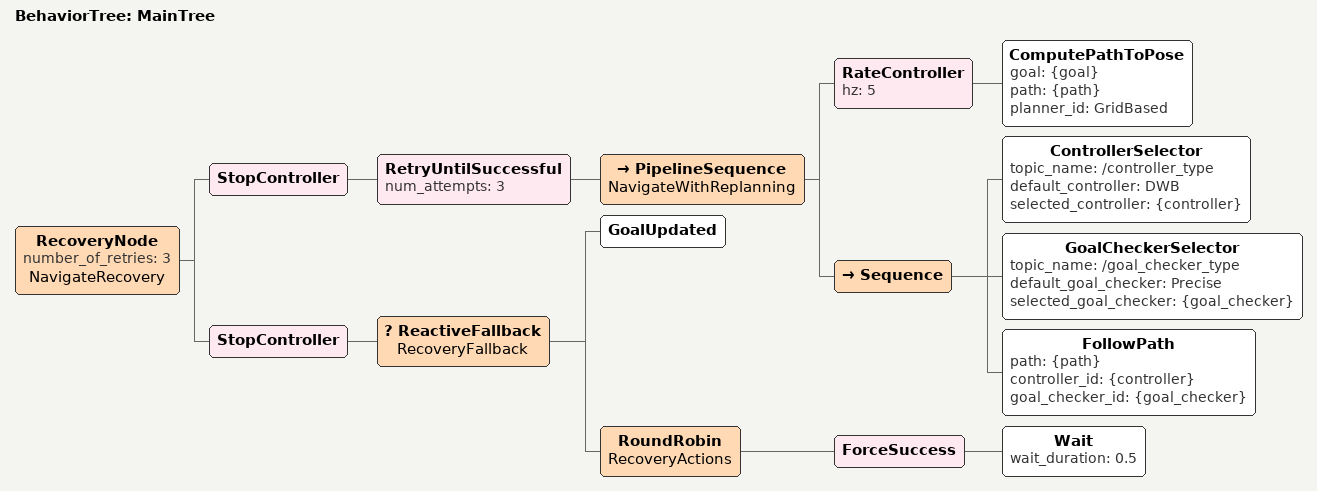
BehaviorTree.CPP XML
<root main_tree_to_execute="MainTree">
  <BehaviorTree ID="MainTree">
    <RecoveryNode number_of_retries="3" name="NavigateRecovery">
      <StopController>
        <RetryUntilSuccessful num_attempts="3">
          <PipelineSequence name="NavigateWithReplanning">
            <RateController hz="5">
              <ComputePathToPose goal="{goal}" path="{path}" planner_id="GridBased"/>
            </RateController>
            <Sequence>
                <ControllerSelector topic_name="/controller_type" default_controller="DWB" selected_controller="{controller}"/>
                <GoalCheckerSelector topic_name="/goal_checker_type" default_goal_checker="Precise" selected_goal_checker="{goal_checker}"/>
                <FollowPath path="{path}" controller_id="{controller}" goal_checker_id="{goal_checker}"/>
            </Sequence>
          </PipelineSequence>
        </RetryUntilSuccessful>
      </StopController>
      <StopController>
        <ReactiveFallback name="RecoveryFallback">
          <GoalUpdated/>
          <RoundRobin name="RecoveryActions">
            <ForceSuccess>
              <Wait wait_duration="0.5"/>
            </ForceSuccess>
          </RoundRobin>
        </ReactiveFallback>
      </StopController>
    </RecoveryNode>
  </BehaviorTree>
</root>
